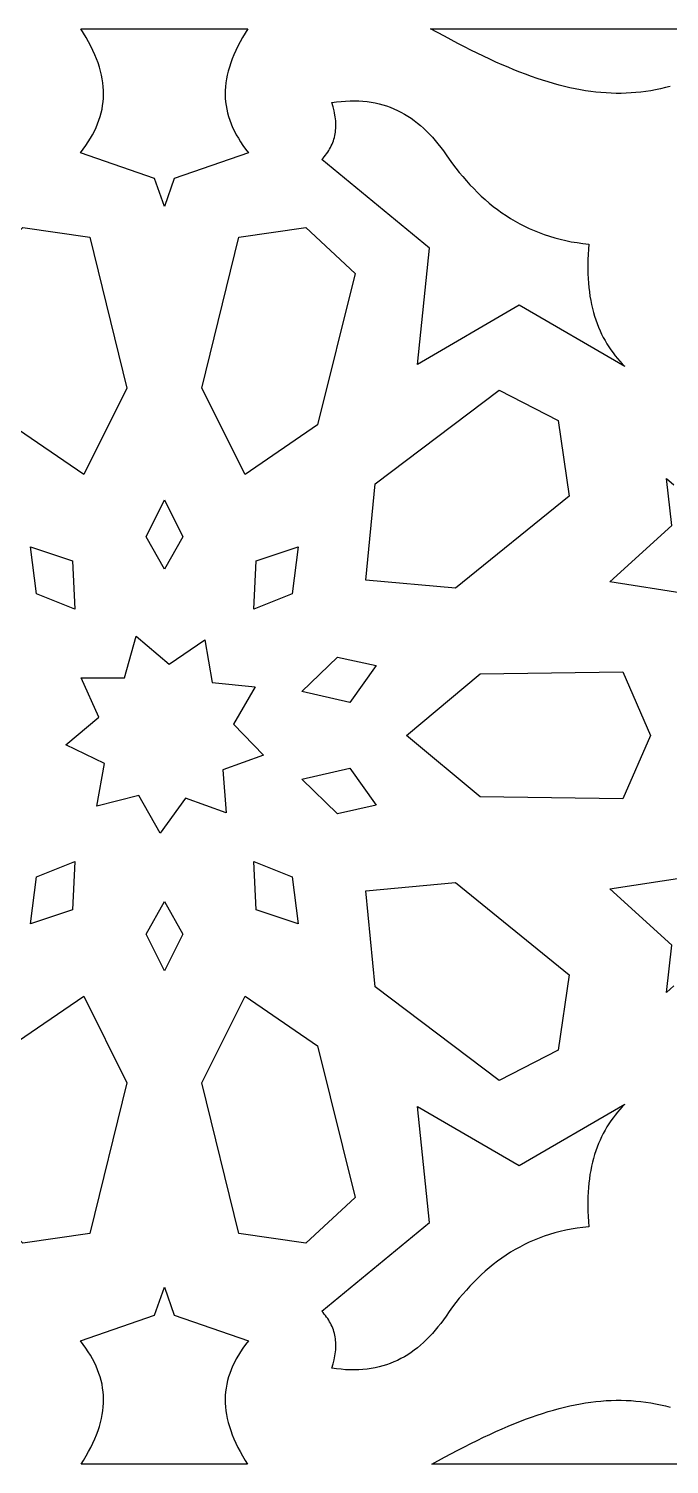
# Model space of a CAD drawing. Extents: x -575 to 575, y -425 to 425.
# Drawn here: x 333 to 368.7, y -365 to -285 of the extents above; entities that cross this region are included whole.
import ezdxf

# ---------------------------------------------------------------- set-up
doc = ezdxf.new("R2010")
doc.units = 0
doc.layers.add('LAYER_1', color=18, linetype='CONTINUOUS')

msp = doc.modelspace()

# ---------------------------------------------------------------- linework, layer by layer
at = {"layer": 'LAYER_1'}
for points in [[(345.032, -285.284), (344.887, -285.53), (344.752, -285.773), (344.628, -286.013), (344.514, -286.25), (344.409, -286.484), (344.315, -286.715), (344.232, -286.944), (344.158, -287.17), (344.094, -287.393), (344.041, -287.615), (343.997, -287.834), (343.964, -288.051), (343.94, -288.266), (343.927, -288.48), (343.924, -288.691), (343.93, -288.901), (343.947, -289.11), (343.973, -289.317), (344.01, -289.523), (344.056, -289.728), (344.112, -289.932), (344.178, -290.135), (344.254, -290.337), (344.34, -290.538), (344.436, -290.739), (344.541, -290.939), (344.657, -291.139), (344.782, -291.339), (344.916, -291.539), (345.061, -291.739), (345.215, -291.939), (341.085, -293.374), (340.535, -294.929), (339.985, -293.374), (335.855, -291.939), (336.009, -291.739), (336.154, -291.539), (336.289, -291.339), (336.414, -291.139), (336.529, -290.939), (336.634, -290.739), (336.73, -290.538), (336.816, -290.337), (336.892, -290.135), (336.958, -289.932), (337.014, -289.728), (337.061, -289.523), (337.097, -289.317), (337.124, -289.11), (337.14, -288.901), (337.147, -288.691), (337.143, -288.48), (337.13, -288.266), (337.107, -288.051), (337.073, -287.834), (337.03, -287.615), (336.976, -287.393), (336.913, -287.17), (336.839, -286.944), (336.755, -286.715), (336.661, -286.484), (336.557, -286.25), (336.442, -286.013), (336.318, -285.773), (336.183, -285.53), (336.038, -285.284), (335.883, -285.034), (345.187, -285.034)], [(351.365, -289.057), (351.6, -289.072), (351.83, -289.095), (352.056, -289.127), (352.278, -289.168), (352.495, -289.217), (352.709, -289.274), (352.918, -289.339), (353.123, -289.413), (353.325, -289.494), (353.522, -289.584), (353.716, -289.682), (353.906, -289.787), (354.093, -289.901), (354.276, -290.022), (354.455, -290.15), (354.632, -290.287), (354.805, -290.431), (354.975, -290.582), (355.141, -290.741), (355.305, -290.907), (355.466, -291.08), (355.624, -291.261), (355.779, -291.448), (355.932, -291.643), (356.082, -291.844), (356.229, -292.053), (356.408, -292.307), (356.591, -292.557), (356.777, -292.802), (356.967, -293.041), (357.161, -293.274), (357.359, -293.503), (357.561, -293.725), (357.767, -293.941), (357.977, -294.152), (358.191, -294.356), (358.41, -294.554), (358.634, -294.746), (358.862, -294.931), (359.094, -295.11), (359.332, -295.282), (359.574, -295.446), (359.821, -295.604), (360.073, -295.755), (360.33, -295.898), (360.593, -296.033), (360.861, -296.162), (361.134, -296.282), (361.413, -296.394), (361.698, -296.499), (361.988, -296.595), (362.284, -296.683), (362.586, -296.763), (362.894, -296.834), (363.207, -296.897), (363.528, -296.95), (363.854, -296.995), (364.187, -297.03), (364.162, -297.322), (364.143, -297.607), (364.131, -297.887), (364.124, -298.161), (364.124, -298.43), (364.13, -298.694), (364.141, -298.952), (364.159, -299.206), (364.182, -299.453), (364.212, -299.696), (364.246, -299.934), (364.287, -300.167), (364.333, -300.394), (364.385, -300.617), (364.442, -300.835), (364.504, -301.048), (364.572, -301.256), (364.645, -301.46), (364.723, -301.659), (364.807, -301.854), (364.895, -302.043), (364.989, -302.229), (365.087, -302.41), (365.191, -302.587), (365.299, -302.759), (365.412, -302.927), (365.529, -303.091), (365.652, -303.251), (365.779, -303.406), (365.91, -303.558), (366.046, -303.706), (366.186, -303.85), (360.299, -300.44), (354.635, -303.732), (355.301, -297.266), (349.303, -292.328), (349.377, -292.247), (349.447, -292.165), (349.514, -292.082), (349.577, -291.997), (349.636, -291.912), (349.692, -291.825), (349.744, -291.737), (349.792, -291.648), (349.837, -291.558), (349.878, -291.466), (349.915, -291.374), (349.949, -291.28), (349.979, -291.185), (350.006, -291.089), (350.029, -290.991), (350.048, -290.892), (350.063, -290.793), (350.075, -290.692), (350.083, -290.59), (350.088, -290.486), (350.089, -290.382), (350.086, -290.276), (350.08, -290.169), (350.07, -290.061), (350.056, -289.952), (350.039, -289.841), (350.018, -289.729), (349.993, -289.617), (349.933, -289.387), (349.859, -289.153), (350.122, -289.115), (350.38, -289.086), (350.633, -289.065), (350.882, -289.054), (351.126, -289.051)], [(336.384, -296.647), (338.447, -305.051), (336.042, -309.874), (331.996, -307.108), (329.902, -298.662), (332.658, -296.109)], [(351.169, -298.662), (349.074, -307.108), (345.028, -309.874), (342.623, -305.051), (344.686, -296.647), (348.412, -296.109)], [(362.477, -306.867), (363.095, -311.066), (356.758, -316.201), (351.75, -315.743), (352.273, -310.389), (359.18, -305.166)], [(341.555, -313.33), (340.535, -315.138), (339.515, -313.33), (340.535, -311.278)], [(335.424, -314.68), (335.544, -317.37), (333.415, -316.512), (333.078, -313.904)], [(347.655, -316.512), (345.527, -317.37), (345.647, -314.68), (347.992, -313.904)], [(340.805, -320.433), (342.797, -319.08), (343.205, -321.453), (345.601, -321.696), (344.389, -323.777), (346.067, -325.503), (343.801, -326.317), (343.977, -328.719), (341.717, -327.886), (340.308, -329.838), (339.113, -327.749), (336.778, -328.339), (337.206, -325.969), (335.038, -324.921), (336.889, -323.381), (335.902, -321.184), (338.31, -321.194), (338.966, -318.878)], [(352.339, -320.507), (350.872, -322.563), (348.193, -321.955), (350.177, -320.033)], [(367.618, -324.398), (366.078, -327.929), (358.121, -327.825), (354.031, -324.398), (358.121, -320.97), (366.078, -320.866)], [(352.339, -328.288), (350.177, -328.763), (348.193, -326.84), (350.872, -326.232)], [(335.424, -334.115), (333.078, -334.891), (333.415, -332.284), (335.544, -331.426)], [(347.655, -332.284), (347.992, -334.891), (345.647, -334.115), (345.527, -331.426)], [(363.095, -337.73), (362.477, -341.929), (359.18, -343.629), (352.273, -338.407), (351.75, -333.052), (356.758, -332.595)], [(341.555, -335.465), (340.535, -337.517), (339.515, -335.465), (340.535, -333.658)], [(338.447, -343.744), (336.384, -352.148), (332.658, -352.686), (329.902, -350.133), (331.996, -341.688), (336.042, -338.922)], [(349.074, -341.688), (351.169, -350.133), (348.412, -352.686), (344.686, -352.148), (342.623, -343.744), (345.028, -338.922)], [(366.046, -345.09), (365.91, -345.237), (365.779, -345.389), (365.652, -345.545), (365.529, -345.705), (365.412, -345.868), (365.299, -346.037), (365.191, -346.209), (365.087, -346.386), (364.989, -346.567), (364.895, -346.752), (364.807, -346.942), (364.723, -347.136), (364.645, -347.335), (364.572, -347.539), (364.504, -347.747), (364.442, -347.961), (364.385, -348.178), (364.333, -348.401), (364.287, -348.629), (364.246, -348.862), (364.212, -349.099), (364.182, -349.342), (364.159, -349.59), (364.141, -349.843), (364.13, -350.101), (364.124, -350.365), (364.124, -350.634), (364.131, -350.909), (364.143, -351.189), (364.162, -351.474), (364.187, -351.765), (363.854, -351.801), (363.528, -351.845), (363.207, -351.899), (362.894, -351.961), (362.586, -352.033), (362.284, -352.112), (361.988, -352.2), (361.698, -352.297), (361.413, -352.401), (361.134, -352.514), (360.861, -352.634), (360.593, -352.762), (360.33, -352.898), (360.073, -353.041), (359.821, -353.191), (359.574, -353.349), (359.332, -353.514), (359.094, -353.686), (358.862, -353.864), (358.634, -354.049), (358.41, -354.241), (358.191, -354.439), (357.977, -354.644), (357.767, -354.854), (357.561, -355.071), (357.359, -355.293), (357.161, -355.521), (356.967, -355.755), (356.777, -355.994), (356.591, -356.238), (356.408, -356.488), (356.229, -356.743), (356.082, -356.951), (355.932, -357.153), (355.779, -357.347), (355.624, -357.535), (355.466, -357.715), (355.305, -357.889), (355.141, -358.055), (354.975, -358.213), (354.805, -358.365), (354.632, -358.509), (354.455, -358.645), (354.276, -358.774), (354.093, -358.895), (353.906, -359.008), (353.716, -359.114), (353.522, -359.211), (353.325, -359.301), (353.123, -359.383), (352.918, -359.456), (352.709, -359.522), (352.495, -359.579), (352.278, -359.628), (352.056, -359.668), (351.83, -359.7), (351.6, -359.723), (351.365, -359.738), (351.126, -359.744), (350.882, -359.742), (350.633, -359.73), (350.38, -359.71), (350.122, -359.681), (349.859, -359.642), (349.933, -359.408), (349.993, -359.179), (350.018, -359.066), (350.039, -358.954), (350.056, -358.844), (350.07, -358.735), (350.08, -358.626), (350.086, -358.52), (350.089, -358.414), (350.088, -358.309), (350.083, -358.206), (350.075, -358.104), (350.063, -358.003), (350.048, -357.903), (350.029, -357.804), (350.006, -357.707), (349.979, -357.611), (349.949, -357.516), (349.915, -357.422), (349.878, -357.329), (349.837, -357.238), (349.792, -357.147), (349.744, -357.058), (349.692, -356.97), (349.636, -356.884), (349.577, -356.798), (349.514, -356.714), (349.447, -356.631), (349.377, -356.549), (349.303, -356.468), (355.301, -351.53), (354.635, -345.063), (360.299, -348.355), (366.186, -344.946)], [(341.085, -356.695), (345.215, -358.13), (345.061, -358.33), (344.916, -358.529), (344.782, -358.729), (344.657, -358.929), (344.541, -359.129), (344.436, -359.329), (344.34, -359.53), (344.254, -359.732), (344.178, -359.934), (344.112, -360.137), (344.056, -360.341), (344.01, -360.545), (343.973, -360.751), (343.947, -360.959), (343.93, -361.167), (343.924, -361.377), (343.927, -361.589), (343.94, -361.802), (343.964, -362.017), (343.997, -362.234), (344.041, -362.454), (344.094, -362.675), (344.158, -362.899), (344.232, -363.125), (344.315, -363.353), (344.409, -363.585), (344.514, -363.819), (344.628, -364.056), (344.752, -364.295), (344.887, -364.538), (345.032, -364.785), (345.166, -365), (335.904, -365), (336.038, -364.785), (336.183, -364.538), (336.318, -364.295), (336.442, -364.056), (336.557, -363.819), (336.661, -363.585), (336.755, -363.353), (336.839, -363.125), (336.913, -362.899), (336.976, -362.675), (337.03, -362.454), (337.073, -362.234), (337.107, -362.017), (337.13, -361.802), (337.143, -361.589), (337.147, -361.377), (337.14, -361.167), (337.124, -360.959), (337.097, -360.751), (337.061, -360.545), (337.014, -360.341), (336.958, -360.137), (336.892, -359.934), (336.816, -359.732), (336.73, -359.53), (336.634, -359.329), (336.529, -359.129), (336.414, -358.929), (336.289, -358.729), (336.154, -358.529), (336.009, -358.33), (335.855, -358.13), (339.985, -356.695), (340.535, -355.14)]]:
    msp.add_lwpolyline(points, close=True, dxfattribs=at)
for points in [[(368.722, -288.245), (368.449, -288.317), (368.176, -288.381), (367.904, -288.438), (367.631, -288.487), (367.358, -288.53), (367.084, -288.565), (366.809, -288.594), (366.534, -288.615), (366.258, -288.629), (365.981, -288.636), (365.703, -288.635), (365.423, -288.628), (365.142, -288.614), (364.86, -288.593), (364.575, -288.565), (364.289, -288.53), (364.001, -288.488), (363.711, -288.439), (363.418, -288.383), (363.123, -288.32), (362.826, -288.251), (362.526, -288.175), (362.223, -288.091), (361.917, -288.001), (361.608, -287.905), (361.296, -287.801), (360.98, -287.691), (360.661, -287.575), (360.339, -287.451), (360.013, -287.321), (359.682, -287.184), (359.348, -287.041), (359.01, -286.891), (358.667, -286.734), (358.32, -286.571), (357.968, -286.402), (357.612, -286.226), (357.25, -286.043), (356.884, -285.854), (356.136, -285.457), (355.367, -285.034), (374.698, -285.034)], [(369.609, -316.504), (365.361, -315.842), (368.804, -312.703), (368.518, -310.081), (368.913, -310.449)], [(368.913, -338.346), (368.518, -338.715), (368.804, -336.092), (365.361, -332.954), (369.609, -332.291)], [(374.652, -365), (355.429, -365), (356.136, -364.611), (356.884, -364.214), (357.25, -364.025), (357.612, -363.843), (357.968, -363.666), (358.32, -363.497), (358.667, -363.334), (359.01, -363.177), (359.348, -363.027), (359.682, -362.884), (360.013, -362.747), (360.339, -362.617), (360.661, -362.494), (360.98, -362.377), (361.296, -362.267), (361.608, -362.163), (361.917, -362.067), (362.223, -361.977), (362.526, -361.894), (362.826, -361.817), (363.123, -361.748), (363.418, -361.685), (363.711, -361.629), (364.001, -361.581), (364.289, -361.539), (364.575, -361.503), (364.86, -361.475), (365.142, -361.454), (365.423, -361.44), (365.703, -361.433), (365.981, -361.433), (366.258, -361.44), (366.534, -361.454), (366.809, -361.475), (367.084, -361.503), (367.358, -361.538), (367.631, -361.581), (367.904, -361.631), (368.176, -361.687), (368.449, -361.752), (368.722, -361.823)]]:
    msp.add_lwpolyline(points, dxfattribs=at)

doc.saveas('drawing.dxf')
